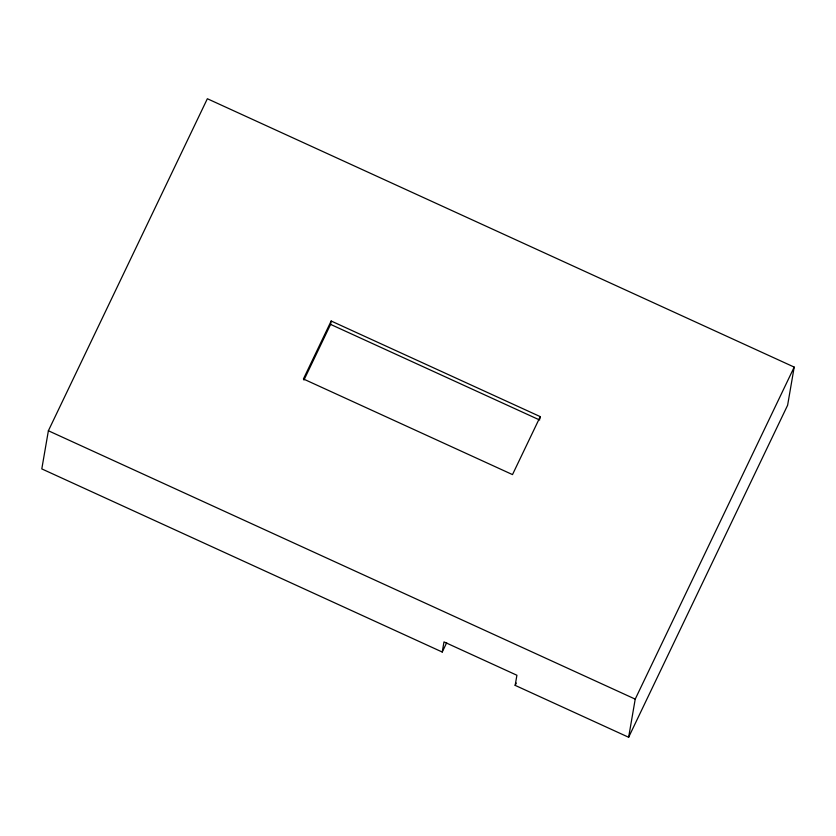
<?xml version="1.0" encoding="UTF-8"?>
<svg xmlns="http://www.w3.org/2000/svg" width="836" height="836" viewBox="0 0 836 836"><rect width="100%" height="100%" fill="white"/><g stroke="black" fill="none" stroke-linecap="round" stroke-linejoin="round"><path stroke-width="1.25" d="M442.234 652.028L443.989 641.902L516.909 675.248L515.164 685.374L628.641 737.268L787.616 405.241L794.2 367.098L207.359 98.732L48.383 430.759L41.8 468.902L442.234 652.028L446.675 642.759M303.938 380.035L330.586 324.389L331.171 321.014L540.255 416.631L539.868 418.878M628.641 737.268L635.224 699.126L794.2 367.098M331.171 321.014L303.416 378.98L512.499 474.597L540.255 416.631M515.164 685.374L516.272 683.064M330.586 324.389L539.669 420.006M48.383 430.759L635.224 699.126"/></g></svg>
